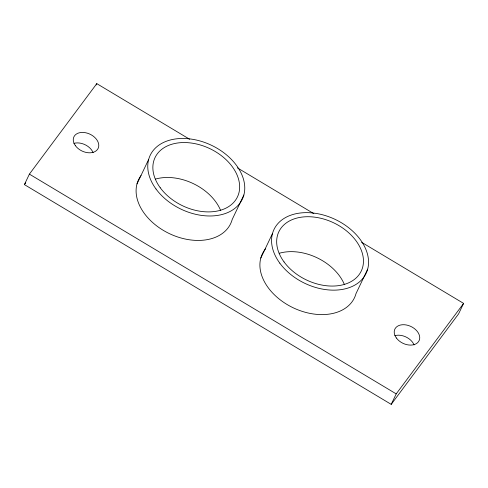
<?xml version="1.0" encoding="UTF-8"?>
<svg xmlns="http://www.w3.org/2000/svg" width="488" height="488" viewBox="0 0 488 488"><rect width="100%" height="100%" fill="white"/><g stroke="black" fill="none" stroke-linecap="round" stroke-linejoin="round"><path stroke-width="0.73" d="M361.596 242.286L463.6 303.396L458.604 313.869L391.211 404.363L24.4 184.604L29.396 174.131L96.789 83.637L189.637 139.263M96.16 84.942L96.789 83.637M137 183.885L148.663 159.436M243.86 195.017L232.196 219.466A51.02 35.38 25.5 0 1 169.129 233.496A51.02 35.38 25.5 0 1 141.038 175.582M260.799 258.054L272.463 233.606M367.659 269.187L355.996 293.636A51.02 35.38 25.5 0 1 292.013 307.214A51.02 35.38 25.5 0 1 265.728 248.624M391.211 404.363L396.207 393.883L463.6 303.396M24.4 184.604L25.766 182.774M237.369 167.854L313.869 213.689M29.396 174.131L396.207 393.883M73.901 143.374A13.426 9.309 25.5 0 1 93.098 152.622M394.859 335.665A13.426 9.309 25.5 0 1 414.056 344.906M155.398 179.114A45.652 31.653 25.5 0 1 220.661 210.535M279.197 253.284A45.652 31.653 25.5 0 1 344.461 284.705M75.427 145.711A13.426 9.309 25.5 0 0 97.484 149.487A13.426 9.309 25.5 0 0 85.15 132.651A13.426 9.309 25.5 0 0 75.427 145.711M396.384 338.001A13.426 9.309 25.5 0 0 418.442 341.771A13.426 9.309 25.5 0 0 406.114 324.941A13.426 9.309 25.5 0 0 396.384 338.001M160.241 187.758A45.652 31.653 25.5 0 0 235.234 200.574A45.652 31.653 25.5 0 0 193.309 143.344A45.652 31.653 25.5 0 0 160.241 187.758M284.04 261.922A45.652 31.653 25.5 0 0 359.034 274.744A45.652 31.653 25.5 0 0 317.108 217.514A45.652 31.653 25.5 0 0 284.04 261.922M156.001 188.996A51.02 35.38 25.5 0 0 239.821 203.325A51.02 35.38 25.5 0 0 192.961 139.361A51.02 35.38 25.5 0 0 156.001 188.996M279.801 263.16A51.02 35.38 25.5 0 0 363.621 277.489A51.02 35.38 25.5 0 0 316.761 213.53A51.02 35.38 25.5 0 0 279.801 263.16"/></g></svg>
